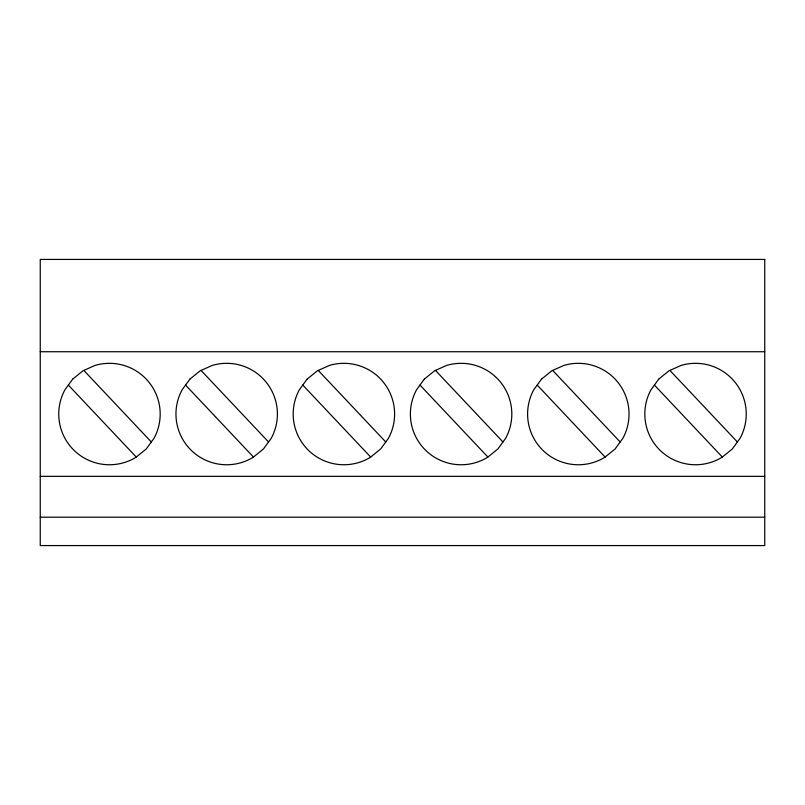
<?xml version="1.0" encoding="UTF-8"?>
<svg xmlns="http://www.w3.org/2000/svg" width="805" height="805" viewBox="0 0 805 805"><rect width="100%" height="100%" fill="white"/><g stroke="black" fill="none" stroke-linecap="round" stroke-linejoin="round"><path stroke-width="1.21" d="M40.25 351.735L764.75 351.735M40.25 476.349L764.75 476.349M40.25 517.192L764.75 517.192M669.881 370.411L737.39 441.975M654.415 385.072L722.316 457.059M552.673 370.411L620.172 441.975M537.207 385.072L605.098 457.059M435.465 370.411L502.964 441.975M419.989 385.072L487.89 457.059M318.247 370.411L385.756 441.975M302.781 385.072L370.672 457.059M201.039 370.411L268.538 441.975M185.563 385.072L253.464 457.059M83.831 370.411L151.33 441.975M68.355 385.072L136.256 457.059M72.671 379.135L64.893 389.841A50.725 50.725 0 0 0 135.985 457.28L146.269 448.949L154.047 438.232A50.725 50.725 0 0 0 95.06 365.41L82.965 370.793L72.671 379.135M189.879 379.135L182.101 389.841A50.725 50.725 0 0 0 253.193 457.28L263.476 448.949L271.265 438.232A50.725 50.725 0 0 0 212.268 365.41L200.173 370.793L189.879 379.135M307.097 379.135L299.319 389.841A50.725 50.725 0 0 0 370.401 457.28L380.695 448.949L388.473 438.232A50.725 50.725 0 0 0 329.476 365.41L317.381 370.793L307.097 379.135M424.305 379.135L416.527 389.841A50.725 50.725 0 0 0 487.619 457.28L497.903 448.949L505.681 438.232A50.725 50.725 0 0 0 446.695 365.41L434.599 370.793L424.305 379.135M541.524 379.135L533.735 389.841A50.725 50.725 0 0 0 604.827 457.28L615.121 448.949L622.899 438.232A50.725 50.725 0 0 0 563.903 365.41L551.807 370.793L541.524 379.135M658.732 379.135L650.953 389.841A50.725 50.725 0 0 0 722.035 457.28L732.329 448.949L740.107 438.232A50.725 50.725 0 0 0 681.111 365.41L669.015 370.793L658.732 379.135M764.75 259.431L40.25 259.431L40.25 545.569L764.75 545.569L764.75 259.431"/></g></svg>
